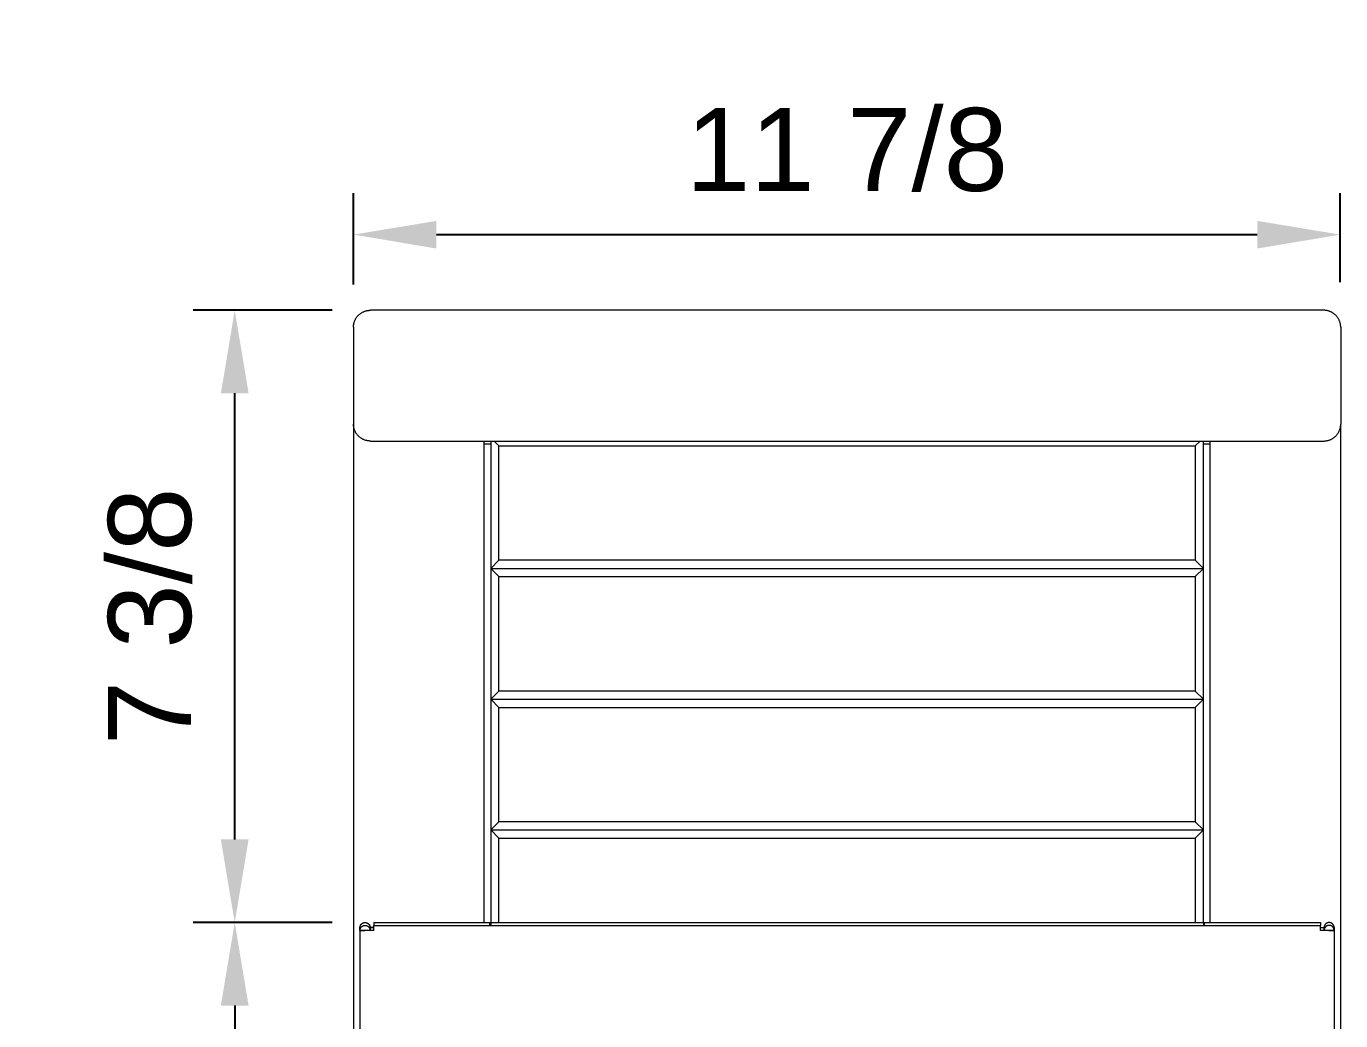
# Model space of a CAD drawing. Header units: inches. Extents: x -1 to 137, y -3 to 81.
# Drawn here: x -1.31 to 14.52, y 68.54 to 80.52 of the extents above; entities that cross this region are included whole.
import ezdxf

# ---------------------------------------------------------------- set-up
doc = ezdxf.new("R2010")
doc.units = ezdxf.units.IN
doc.header["$PDSIZE"] = -1
doc.layers.add('ZANO_R', color=7, linetype='Continuous', lineweight=0)
doc.layers.add('ZANO_W', color=1, linetype='Continuous', lineweight=0)
doc.styles.get("Standard").update_dxf_attribs({"font": 'ARIALUNI.TTF'})
doc.dimstyles.new('amerykanie', dxfattribs={"dimtxt": 50, "dimasz": 50, "dimexe": 0.5, "dimexo": 0.5, "dimgap": 1, "dimtad": 1, "dimdec": 0, "dimzin": 0, "dimlunit": 5, "dimtxsty": 'Standard', "dimcen": 0.09, "dimclrd": 1, "dimclre": 1, "dimclrt": 1, "dimazin": 0, "dimtfac": 1, "dimtdec": 0, "dimtmove": 0, "dimatfit": 3, "dimfxl": 1, "dimtzin": 0, "dimarcsym": 1})

# ---------------------------------------------------------------- blocks, each defined once
blk = doc.blocks.new('*D377')
at = {"layer": 'Defpoints', "color": 0}
for p in [(2.875, 69.725), (1.201, 38.515), (2.836, 38.515)]:
    blk.add_point(p, dxfattribs=at)
at = {"layer": 'ZANO_W', "color": 1, "lineweight": -2}
for p, q in [((2.375, 69.725), (0.701, 69.725)), ((1.201, 68.725), (1.201, 39.515)), ((2.336, 38.515), (0.701, 38.515))]:
    blk.add_line(p, q, dxfattribs=at)
at = {"layer": 'ZANO_W', "color": 1}
for points in [[(1.368, 68.725), (1.034, 68.725), (1.201, 69.725)], [(1.034, 39.515), (1.368, 39.515), (1.201, 38.515)]]:
    blk.add_solid(points, dxfattribs=at)
at = {"layer": 'ZANO_W', "color": 1, "insert": (0.182, 54.12), "char_height": 1, "attachment_point": 5, "rotation": 90}
blk.add_mtext('31 3/16', dxfattribs=at)
blk = doc.blocks.new('*D378')
at = {"layer": 'Defpoints', "color": 0}
for p in [(1.201, 77.1), (2.875, 77.1), (2.875, 69.725)]:
    blk.add_point(p, dxfattribs=at)
at = {"layer": 'ZANO_W', "color": 1, "lineweight": -2}
for p, q in [((2.375, 77.1), (0.701, 77.1)), ((1.201, 70.725), (1.201, 76.1)), ((2.375, 69.725), (0.701, 69.725))]:
    blk.add_line(p, q, dxfattribs=at)
at = {"layer": 'ZANO_W', "color": 1}
for points in [[(1.368, 76.1), (1.034, 76.1), (1.201, 77.1)], [(1.034, 70.725), (1.368, 70.725), (1.201, 69.725)]]:
    blk.add_solid(points, dxfattribs=at)
at = {"layer": 'ZANO_W', "color": 1, "insert": (0.182, 73.412), "char_height": 1, "attachment_point": 5, "rotation": 90}
blk.add_mtext('7 3/8', dxfattribs=at)
blk = doc.blocks.new('*D379')
at = {"layer": 'Defpoints', "color": 0}
for p in [(14.516, 78.011), (14.516, 76.94), (2.631, 76.909)]:
    blk.add_point(p, dxfattribs=at)
at = {"layer": 'ZANO_W', "color": 1, "lineweight": -2}
for p, q in [((2.631, 77.409), (2.631, 78.511)), ((14.516, 77.44), (14.516, 78.511)), ((3.631, 78.011), (13.516, 78.011))]:
    blk.add_line(p, q, dxfattribs=at)
at = {"layer": 'ZANO_W', "color": 1}
for points in [[(3.631, 78.177), (3.631, 77.844), (2.631, 78.011)], [(13.516, 77.844), (13.516, 78.177), (14.516, 78.011)]]:
    blk.add_solid(points, dxfattribs=at)
at = {"layer": 'ZANO_W', "color": 1, "insert": (8.574, 79.03), "char_height": 1, "attachment_point": 5}
blk.add_mtext('11 7/8', dxfattribs=at)

msp = doc.modelspace()

# ---------------------------------------------------------------- linework, layer by layer
at = {"layer": 'ZANO_R'}
for p, q in [((2.79391, 77.09575), (2.80078, 77.09706)), ((2.80078, 77.09706), (2.80769, 77.09813)), ((2.80769, 77.09813), (2.81463, 77.09896)), ((2.81463, 77.09896), (2.8216, 77.09956)), ((2.8216, 77.09956), (2.82858, 77.09992)), ((2.82858, 77.09992), (2.83557, 77.10004)), ((14.31669, 77.10004), (2.83557, 77.10004)), ((14.32368, 77.09992), (14.31669, 77.10004)), ((14.33066, 77.09956), (14.32368, 77.09992)), ((14.33763, 77.09896), (14.33066, 77.09956)), ((14.34457, 77.09813), (14.33763, 77.09896)), ((14.35148, 77.09706), (14.34457, 77.09813)), ((14.35834, 77.09575), (14.35148, 77.09706)), ((2.63511, 76.93695), (2.63665, 76.94377)), ((2.63665, 76.94377), (2.63842, 76.95054)), ((2.63842, 76.95054), (2.64042, 76.95723)), ((2.64042, 76.95723), (2.64265, 76.96386)), ((2.64265, 76.96386), (2.64511, 76.97041)), ((2.64511, 76.97041), (2.64778, 76.97687)), ((2.64778, 76.97687), (2.65068, 76.98323)), ((2.65068, 76.98323), (2.65379, 76.98949)), ((2.65379, 76.98949), (2.65711, 76.99564)), ((2.65711, 76.99564), (2.66064, 77.00168)), ((2.66064, 77.00168), (2.66437, 77.00759)), ((2.66437, 77.00759), (2.6683, 77.01337)), ((2.6683, 77.01337), (2.67243, 77.01901)), ((2.67243, 77.01901), (2.67675, 77.02451)), ((2.67675, 77.02451), (2.68126, 77.02985)), ((2.68126, 77.02985), (2.68594, 77.03504)), ((2.68594, 77.03504), (2.6908, 77.04007)), ((2.6908, 77.04007), (2.69583, 77.04493)), ((2.69583, 77.04493), (2.70102, 77.04961)), ((2.70102, 77.04961), (2.70636, 77.05412)), ((2.70636, 77.05412), (2.71186, 77.05844)), ((2.71186, 77.05844), (2.7175, 77.06256)), ((2.7175, 77.06256), (2.72328, 77.0665)), ((2.72328, 77.0665), (2.72919, 77.07023)), ((2.72919, 77.07023), (2.73523, 77.07376)), ((2.73523, 77.07376), (2.74138, 77.07708)), ((2.74138, 77.07708), (2.74764, 77.08019)), ((2.74764, 77.08019), (2.754, 77.08309)), ((2.754, 77.08309), (2.76046, 77.08576)), ((2.76046, 77.08576), (2.76701, 77.08822)), ((2.76701, 77.08822), (2.77363, 77.09044)), ((2.77363, 77.09044), (2.78033, 77.09244)), ((2.78033, 77.09244), (2.7871, 77.09422)), ((2.7871, 77.09422), (2.79391, 77.09575)), ((14.36516, 77.09422), (14.35834, 77.09575)), ((14.37193, 77.09244), (14.36516, 77.09422)), ((14.37863, 77.09044), (14.37193, 77.09244)), ((14.38525, 77.08822), (14.37863, 77.09044)), ((14.3918, 77.08576), (14.38525, 77.08822)), ((14.39826, 77.08309), (14.3918, 77.08576)), ((14.40462, 77.08019), (14.39826, 77.08309)), ((14.41088, 77.07708), (14.40462, 77.08019)), ((14.41703, 77.07376), (14.41088, 77.07708)), ((14.42307, 77.07023), (14.41703, 77.07376)), ((14.42898, 77.0665), (14.42307, 77.07023)), ((14.43476, 77.06256), (14.42898, 77.0665)), ((14.4404, 77.05844), (14.43476, 77.06256)), ((14.4459, 77.05412), (14.4404, 77.05844)), ((14.45124, 77.04961), (14.4459, 77.05412)), ((14.45643, 77.04493), (14.45124, 77.04961)), ((14.46146, 77.04007), (14.45643, 77.04493)), ((14.46632, 77.03504), (14.46146, 77.04007)), ((14.471, 77.02985), (14.46632, 77.03504)), ((14.47551, 77.02451), (14.471, 77.02985)), ((14.47983, 77.01901), (14.47551, 77.02451)), ((14.48395, 77.01337), (14.47983, 77.01901)), ((14.48789, 77.00759), (14.48395, 77.01337)), ((14.49162, 77.00168), (14.48789, 77.00759)), ((14.49515, 76.99564), (14.49162, 77.00168)), ((14.49847, 76.98949), (14.49515, 76.99564)), ((14.50158, 76.98323), (14.49847, 76.98949)), ((14.50448, 76.97687), (14.50158, 76.98323)), ((14.50715, 76.97041), (14.50448, 76.97687)), ((14.50961, 76.96386), (14.50715, 76.97041)), ((14.51183, 76.95723), (14.50961, 76.96386)), ((14.51384, 76.95054), (14.51183, 76.95723)), ((14.51561, 76.94377), (14.51384, 76.95054)), ((14.51715, 76.93695), (14.51561, 76.94377)), ((2.63083, 76.8953), (2.63095, 76.90229)), ((2.63083, 76.8953), (2.63083, 75.72986)), ((2.63095, 76.90229), (2.63131, 76.90927)), ((2.63131, 76.90927), (2.6319, 76.91624)), ((2.6319, 76.91624), (2.63274, 76.92318)), ((2.63274, 76.92318), (2.63381, 76.93009)), ((2.63381, 76.93009), (2.63511, 76.93695)), ((14.51845, 76.93009), (14.51715, 76.93695)), ((14.51952, 76.92318), (14.51845, 76.93009)), ((14.52035, 76.91624), (14.51952, 76.92318)), ((14.52095, 76.90927), (14.52035, 76.91624)), ((14.52131, 76.90229), (14.52095, 76.90927)), ((14.52143, 76.8953), (14.52131, 76.90229)), ((14.52143, 76.8953), (14.52143, 75.72986)), ((2.63083, 75.72986), (2.63083, 39.88483)), ((2.63095, 75.72287), (2.63083, 75.72986)), ((2.63131, 75.71589), (2.63095, 75.72287)), ((2.6319, 75.70892), (2.63131, 75.71589)), ((2.63274, 75.70198), (2.6319, 75.70892)), ((2.63381, 75.69508), (2.63274, 75.70198)), ((2.63511, 75.68821), (2.63381, 75.69508)), ((2.63665, 75.68139), (2.63511, 75.68821)), ((2.63842, 75.67462), (2.63665, 75.68139)), ((2.64042, 75.66793), (2.63842, 75.67462)), ((14.51183, 75.66793), (14.51384, 75.67462)), ((14.51384, 75.67462), (14.51561, 75.68139)), ((14.51561, 75.68139), (14.51715, 75.68821)), ((14.51715, 75.68821), (14.51845, 75.69508)), ((14.51845, 75.69508), (14.51952, 75.70198)), ((14.51952, 75.70198), (14.52035, 75.70892)), ((14.52035, 75.70892), (14.52095, 75.71589)), ((14.52095, 75.71589), (14.52131, 75.72287)), ((14.52131, 75.72287), (14.52143, 75.72986)), ((14.52143, 39.88483), (14.52143, 75.72986)), ((2.64265, 75.6613), (2.64042, 75.66793)), ((2.64511, 75.65475), (2.64265, 75.6613)), ((2.64778, 75.64829), (2.64511, 75.65475)), ((2.65068, 75.64193), (2.64778, 75.64829)), ((2.65379, 75.63567), (2.65068, 75.64193)), ((2.65711, 75.62952), (2.65379, 75.63567)), ((2.66064, 75.62348), (2.65711, 75.62952)), ((2.66437, 75.61757), (2.66064, 75.62348)), ((2.6683, 75.61179), (2.66437, 75.61757)), ((2.67243, 75.60615), (2.6683, 75.61179)), ((2.67675, 75.60065), (2.67243, 75.60615)), ((2.68126, 75.59531), (2.67675, 75.60065)), ((2.68594, 75.59012), (2.68126, 75.59531)), ((2.6908, 75.58509), (2.68594, 75.59012)), ((2.69583, 75.58023), (2.6908, 75.58509)), ((2.70102, 75.57555), (2.69583, 75.58023)), ((2.70636, 75.57104), (2.70102, 75.57555)), ((2.71186, 75.56673), (2.70636, 75.57104)), ((2.7175, 75.5626), (2.71186, 75.56673)), ((2.72328, 75.55866), (2.7175, 75.5626)), ((2.72919, 75.55493), (2.72328, 75.55866)), ((2.73523, 75.5514), (2.72919, 75.55493)), ((2.74138, 75.54808), (2.73523, 75.5514)), ((2.74764, 75.54497), (2.74138, 75.54808)), ((2.754, 75.54207), (2.74764, 75.54497)), ((2.76046, 75.5394), (2.754, 75.54207)), ((2.76701, 75.53695), (2.76046, 75.5394)), ((2.77363, 75.53472), (2.76701, 75.53695)), ((2.78033, 75.53272), (2.77363, 75.53472)), ((2.7871, 75.53094), (2.78033, 75.53272)), ((2.79391, 75.52941), (2.7871, 75.53094)), ((2.80078, 75.5281), (2.79391, 75.52941)), ((2.80769, 75.52703), (2.80078, 75.5281)), ((2.81463, 75.5262), (2.80769, 75.52703)), ((2.8216, 75.5256), (2.81463, 75.5262)), ((2.82858, 75.52524), (2.8216, 75.5256)), ((2.83557, 75.52512), (2.82858, 75.52524)), ((2.83557, 75.52512), (14.31669, 75.52512)), ((4.20574, 69.72464), (4.20574, 75.52512)), ((4.28449, 75.52512), (4.28449, 73.98958)), ((4.32386, 75.52512), (4.38292, 75.46606)), ((12.8284, 75.52512), (12.76934, 75.46606)), ((12.86777, 73.98958), (12.86777, 75.52512)), ((12.94651, 75.52512), (12.94651, 69.72464)), ((14.31669, 75.52512), (14.32368, 75.52524)), ((14.32368, 75.52524), (14.33066, 75.5256)), ((14.33066, 75.5256), (14.33763, 75.5262)), ((14.33763, 75.5262), (14.34457, 75.52703)), ((14.34457, 75.52703), (14.35148, 75.5281)), ((14.35148, 75.5281), (14.35834, 75.52941)), ((14.35834, 75.52941), (14.36516, 75.53094)), ((14.36516, 75.53094), (14.37193, 75.53272)), ((14.37193, 75.53272), (14.37863, 75.53472)), ((14.37863, 75.53472), (14.38525, 75.53695)), ((14.38525, 75.53695), (14.3918, 75.5394)), ((14.3918, 75.5394), (14.39826, 75.54207)), ((14.39826, 75.54207), (14.40462, 75.54497)), ((14.40462, 75.54497), (14.41088, 75.54808)), ((14.41088, 75.54808), (14.41703, 75.5514)), ((14.41703, 75.5514), (14.42307, 75.55493)), ((14.42307, 75.55493), (14.42898, 75.55866)), ((14.42898, 75.55866), (14.43476, 75.5626)), ((14.43476, 75.5626), (14.4404, 75.56673)), ((14.4404, 75.56673), (14.4459, 75.57104)), ((14.4459, 75.57104), (14.45124, 75.57555)), ((14.45124, 75.57555), (14.45643, 75.58023)), ((14.45643, 75.58023), (14.46146, 75.58509)), ((14.46146, 75.58509), (14.46632, 75.59012)), ((14.46632, 75.59012), (14.471, 75.59531)), ((14.471, 75.59531), (14.47551, 75.60065)), ((14.47551, 75.60065), (14.47983, 75.60615)), ((14.47983, 75.60615), (14.48395, 75.61179)), ((14.48395, 75.61179), (14.48789, 75.61757)), ((14.48789, 75.61757), (14.49162, 75.62348)), ((14.49162, 75.62348), (14.49515, 75.62952)), ((14.49515, 75.62952), (14.49847, 75.63567)), ((14.49847, 75.63567), (14.50158, 75.64193)), ((14.50158, 75.64193), (14.50448, 75.64829)), ((14.50448, 75.64829), (14.50715, 75.65475)), ((14.50715, 75.65475), (14.50961, 75.6613)), ((14.50961, 75.6613), (14.51183, 75.66793)), ((4.28449, 75.48575), (4.20574, 75.48575)), ((4.38292, 75.46606), (12.76934, 75.46606)), ((4.38292, 74.08802), (4.38292, 75.46606)), ((12.76934, 75.46606), (12.76934, 74.08802)), ((12.94651, 75.48575), (12.86777, 75.48575)), ((4.38292, 74.08802), (4.28449, 73.98958)), ((4.28449, 73.98958), (12.86777, 73.98958)), ((4.28449, 73.98958), (4.38292, 73.89115)), ((4.28449, 73.98958), (4.28449, 72.41467)), ((12.76934, 74.08802), (4.38292, 74.08802)), ((12.86777, 73.98958), (12.76934, 74.08802)), ((12.76934, 73.89115), (12.86777, 73.98958)), ((12.86777, 72.41467), (12.86777, 73.98958)), ((4.38292, 73.89115), (12.76934, 73.89115)), ((4.38292, 72.5131), (4.38292, 73.89115)), ((12.76934, 73.89115), (12.76934, 72.5131)), ((4.38292, 72.5131), (4.28449, 72.41467)), ((12.76934, 72.5131), (4.38292, 72.5131)), ((12.86777, 72.41467), (12.76934, 72.5131)), ((4.28449, 72.41467), (12.86777, 72.41467)), ((4.28449, 72.41467), (4.38292, 72.31624)), ((4.28449, 72.41467), (4.28449, 70.83976)), ((12.86777, 72.41467), (12.76934, 72.31624)), ((12.86777, 70.83976), (12.86777, 72.41467)), ((4.38292, 72.31624), (12.76934, 72.31624)), ((4.38292, 70.93819), (4.38292, 72.31624)), ((12.76934, 72.31624), (12.76934, 70.93819)), ((4.38292, 70.93819), (4.28449, 70.83976)), ((12.76934, 70.93819), (4.38292, 70.93819)), ((12.86777, 70.83976), (12.76934, 70.93819)), ((4.28449, 70.83976), (12.86777, 70.83976)), ((4.28449, 70.83976), (4.38292, 70.74132)), ((4.28449, 70.83976), (4.28449, 69.72464)), ((12.86777, 70.83976), (12.76934, 70.74132)), ((12.86777, 69.72464), (12.86777, 70.83976)), ((4.38292, 70.74132), (12.76934, 70.74132)), ((4.38292, 69.72464), (4.38292, 70.74132)), ((12.76934, 70.74132), (12.76934, 69.72464)), ((2.70958, 69.66332), (2.70961, 69.66545)), ((2.70958, 69.62907), (2.70958, 69.66332)), ((2.70961, 69.66545), (2.70973, 69.66758)), ((2.70973, 69.66758), (2.70991, 69.6697)), ((2.70991, 69.6697), (2.71017, 69.67182)), ((2.71017, 69.67182), (2.7105, 69.67392)), ((2.7105, 69.67392), (2.71091, 69.67601)), ((2.71091, 69.67601), (2.71139, 69.67809)), ((2.71139, 69.67809), (2.71194, 69.68014)), ((2.71194, 69.68014), (2.71256, 69.68218)), ((2.71256, 69.68218), (2.71326, 69.68419)), ((2.71326, 69.68419), (2.71402, 69.68618)), ((2.71402, 69.68618), (2.71485, 69.68814)), ((2.71485, 69.68814), (2.71575, 69.69007)), ((2.71575, 69.69007), (2.71672, 69.69197)), ((2.71575, 69.65582), (2.71672, 69.65772)), ((2.71672, 69.69197), (2.71775, 69.69384)), ((2.71672, 69.65772), (2.71775, 69.65958)), ((2.71775, 69.69384), (2.71885, 69.69566)), ((2.71775, 69.65958), (2.71885, 69.66141)), ((2.71885, 69.69566), (2.72001, 69.69745)), ((2.71885, 69.66141), (2.72001, 69.66319)), ((2.72001, 69.69745), (2.72123, 69.69919)), ((2.72001, 69.66319), (2.72123, 69.66494)), ((2.72123, 69.69919), (2.72251, 69.70089)), ((2.72123, 69.66494), (2.72251, 69.66664)), ((2.72251, 69.70089), (2.72385, 69.70255)), ((2.72251, 69.66664), (2.72385, 69.6683)), ((2.72385, 69.70255), (2.72525, 69.70416)), ((2.72385, 69.6683), (2.72525, 69.6699)), ((2.72525, 69.70416), (2.72671, 69.70572)), ((2.72525, 69.6699), (2.72671, 69.67146)), ((2.72671, 69.70572), (2.72821, 69.70722)), ((2.72671, 69.67146), (2.72821, 69.67297)), ((2.72821, 69.70722), (2.72977, 69.70867)), ((2.72821, 69.67297), (2.72977, 69.67442)), ((2.72977, 69.70867), (2.73138, 69.71007)), ((2.72977, 69.67442), (2.73138, 69.67582)), ((2.73138, 69.71007), (2.73303, 69.71141)), ((2.73138, 69.67582), (2.73303, 69.67716)), ((2.73303, 69.71141), (2.73473, 69.71269)), ((2.73303, 69.67716), (2.73473, 69.67844)), ((2.73473, 69.71269), (2.73648, 69.71392)), ((2.73473, 69.67844), (2.73648, 69.67966)), ((2.73648, 69.71392), (2.73827, 69.71508)), ((2.73648, 69.67966), (2.73827, 69.68082)), ((2.73827, 69.71508), (2.74009, 69.71617)), ((2.73827, 69.68082), (2.74009, 69.68192)), ((2.74009, 69.71617), (2.74195, 69.71721)), ((2.74009, 69.68192), (2.74195, 69.68295)), ((2.74195, 69.71721), (2.74385, 69.71817)), ((2.74195, 69.68295), (2.74385, 69.68392)), ((2.74385, 69.71817), (2.74578, 69.71907)), ((2.74385, 69.68392), (2.74578, 69.68482)), ((2.74578, 69.71907), (2.74774, 69.71991)), ((2.74578, 69.68482), (2.74774, 69.68565)), ((2.74774, 69.71991), (2.74973, 69.72067)), ((2.74774, 69.68565), (2.74973, 69.68642)), ((2.74973, 69.72067), (2.75175, 69.72136)), ((2.74973, 69.68642), (2.75175, 69.68711)), ((2.75175, 69.72136), (2.75378, 69.72199)), ((2.75175, 69.68711), (2.75378, 69.68773)), ((2.75378, 69.72199), (2.75584, 69.72254)), ((2.75378, 69.68773), (2.75584, 69.68828)), ((2.75584, 69.72254), (2.75792, 69.72302)), ((2.75584, 69.68828), (2.75792, 69.68876)), ((2.75792, 69.72302), (2.76001, 69.72342)), ((2.75792, 69.68876), (2.76001, 69.68917)), ((2.76001, 69.72342), (2.76211, 69.72376)), ((2.76001, 69.68917), (2.76211, 69.6895)), ((2.76211, 69.72376), (2.76423, 69.72402)), ((2.76211, 69.6895), (2.76423, 69.68976)), ((2.76423, 69.72402), (2.76635, 69.7242)), ((2.76423, 69.68976), (2.76635, 69.68995)), ((2.76635, 69.7242), (2.76848, 69.72431)), ((2.76635, 69.68995), (2.76848, 69.69006)), ((2.76848, 69.72431), (2.7706, 69.72435)), ((2.76848, 69.69006), (2.7706, 69.6901)), ((2.7706, 69.72435), (2.77273, 69.72431)), ((2.7706, 69.6901), (2.77273, 69.69006)), ((2.77273, 69.72431), (2.77486, 69.7242)), ((2.77273, 69.69006), (2.77486, 69.68995)), ((2.77486, 69.7242), (2.77698, 69.72402)), ((2.77486, 69.68995), (2.77698, 69.68976)), ((2.77698, 69.72402), (2.7791, 69.72376)), ((2.77698, 69.68976), (2.7791, 69.6895)), ((2.7791, 69.72376), (2.7812, 69.72342)), ((2.7791, 69.6895), (2.7812, 69.68917)), ((2.7812, 69.72342), (2.78329, 69.72302)), ((2.7812, 69.68917), (2.78329, 69.68876)), ((2.78329, 69.72302), (2.78537, 69.72254)), ((2.78329, 69.68876), (2.78537, 69.68828)), ((2.78537, 69.72254), (2.78743, 69.72199)), ((2.78537, 69.68828), (2.78743, 69.68773)), ((2.78743, 69.72199), (2.78946, 69.72136)), ((2.78743, 69.68773), (2.78946, 69.68711)), ((2.78946, 69.72136), (2.79148, 69.72067)), ((2.78946, 69.68711), (2.79148, 69.68642)), ((2.79148, 69.72067), (2.79347, 69.71991)), ((2.79148, 69.68642), (2.79347, 69.68565)), ((2.79347, 69.71991), (2.79543, 69.71907)), ((2.79347, 69.68565), (2.79543, 69.68482)), ((2.79543, 69.71907), (2.79736, 69.71817)), ((2.79543, 69.68482), (2.79736, 69.68392)), ((2.79736, 69.71817), (2.79926, 69.71721)), ((2.79736, 69.68392), (2.79926, 69.68295)), ((2.79926, 69.71721), (2.80112, 69.71617)), ((2.79926, 69.68295), (2.80112, 69.68192)), ((2.80112, 69.71617), (2.80294, 69.71508)), ((2.80112, 69.68192), (2.80294, 69.68082)), ((2.80294, 69.71508), (2.80473, 69.71392)), ((2.80294, 69.68082), (2.80473, 69.67966)), ((2.80473, 69.71392), (2.80648, 69.71269)), ((2.80473, 69.67966), (2.80648, 69.67844)), ((2.80648, 69.71269), (2.80818, 69.71141)), ((2.80648, 69.67844), (2.80818, 69.67716)), ((2.80818, 69.71141), (2.80983, 69.71007)), ((2.80818, 69.67716), (2.80983, 69.67582)), ((2.80983, 69.71007), (2.81144, 69.70867)), ((2.80983, 69.67582), (2.81144, 69.67442)), ((2.81144, 69.70867), (2.813, 69.70722)), ((2.81144, 69.67442), (2.813, 69.67297)), ((2.813, 69.70722), (2.8145, 69.70572)), ((2.813, 69.67297), (2.8145, 69.67146)), ((2.8145, 69.70572), (2.81596, 69.70416)), ((2.8145, 69.67146), (2.81596, 69.6699)), ((2.81596, 69.70416), (2.81735, 69.70255)), ((2.81596, 69.6699), (2.81735, 69.6683)), ((2.81735, 69.70255), (2.8187, 69.70089)), ((2.81735, 69.6683), (2.8187, 69.66664)), ((2.8187, 69.70089), (2.81998, 69.69919)), ((2.8187, 69.66664), (2.81998, 69.66494)), ((2.81998, 69.69919), (2.8212, 69.69745)), ((2.81998, 69.66494), (2.8212, 69.66319)), ((2.8212, 69.69745), (2.82236, 69.69566)), ((2.8212, 69.66319), (2.82236, 69.66141)), ((2.82236, 69.69566), (2.82346, 69.69384)), ((2.82236, 69.66141), (2.82346, 69.65958)), ((2.82346, 69.69384), (2.82449, 69.69197)), ((2.82346, 69.65958), (2.82449, 69.65772)), ((2.82449, 69.69197), (2.82546, 69.69007)), ((2.82449, 69.65772), (2.82546, 69.65582)), ((2.82546, 69.69007), (2.82636, 69.68814)), ((2.82636, 69.68814), (2.82719, 69.68618)), ((2.82719, 69.68618), (2.82795, 69.68419)), ((2.82795, 69.68419), (2.82865, 69.68218)), ((2.82865, 69.68218), (2.82927, 69.68014)), ((2.82927, 69.68014), (2.82982, 69.67809)), ((2.82982, 69.67809), (2.8303, 69.67601)), ((2.8303, 69.67601), (2.83071, 69.67392)), ((2.83071, 69.67392), (2.83104, 69.67182)), ((2.83104, 69.67182), (2.8313, 69.6697)), ((2.8313, 69.6697), (2.83148, 69.66758)), ((2.83148, 69.66758), (2.8316, 69.66545)), ((2.8316, 69.66545), (2.83163, 69.66332)), ((2.83163, 69.66379), (2.87494, 69.66379)), ((2.87494, 69.66362), (2.83163, 69.66362)), ((2.83163, 69.66332), (2.83163, 69.62907)), ((2.87494, 69.72464), (4.28449, 69.72464)), ((2.87494, 69.72464), (2.87494, 69.6898)), ((2.87494, 69.6898), (14.27732, 69.6898)), ((2.87494, 69.6286), (2.87494, 69.6898)), ((4.27465, 69.6898), (4.27465, 69.72464)), ((4.28449, 69.72464), (12.86777, 69.72464)), ((4.28449, 69.72464), (4.28449, 69.6898)), ((12.86777, 69.72464), (14.27732, 69.72464)), ((12.86777, 69.72464), (12.86777, 69.6898)), ((12.87761, 69.72464), (12.87761, 69.6898)), ((14.27732, 69.72464), (14.27732, 69.6898)), ((14.27732, 69.6286), (14.27732, 69.6898)), ((14.27732, 69.66379), (14.32063, 69.66379)), ((14.27732, 69.66362), (14.32063, 69.66362)), ((14.32066, 69.66545), (14.32063, 69.66332)), ((14.32063, 69.62907), (14.32063, 69.66332)), ((14.32078, 69.66758), (14.32066, 69.66545)), ((14.32096, 69.6697), (14.32078, 69.66758)), ((14.32122, 69.67182), (14.32096, 69.6697)), ((14.32155, 69.67392), (14.32122, 69.67182)), ((14.32196, 69.67601), (14.32155, 69.67392)), ((14.32244, 69.67809), (14.32196, 69.67601)), ((14.32299, 69.68014), (14.32244, 69.67809)), ((14.32361, 69.68218), (14.32299, 69.68014)), ((14.32431, 69.68419), (14.32361, 69.68218)), ((14.32507, 69.68618), (14.32431, 69.68419)), ((14.3259, 69.68814), (14.32507, 69.68618)), ((14.3268, 69.69007), (14.3259, 69.68814)), ((14.32777, 69.69197), (14.3268, 69.69007)), ((14.32777, 69.65772), (14.3268, 69.65582)), ((14.3288, 69.69384), (14.32777, 69.69197)), ((14.3288, 69.65958), (14.32777, 69.65772)), ((14.3299, 69.69566), (14.3288, 69.69384)), ((14.3299, 69.66141), (14.3288, 69.65958)), ((14.33106, 69.69745), (14.3299, 69.69566)), ((14.33106, 69.66319), (14.3299, 69.66141)), ((14.33228, 69.69919), (14.33106, 69.69745)), ((14.33228, 69.66494), (14.33106, 69.66319)), ((14.33356, 69.70089), (14.33228, 69.69919)), ((14.33356, 69.66664), (14.33228, 69.66494)), ((14.3349, 69.70255), (14.33356, 69.70089)), ((14.3349, 69.6683), (14.33356, 69.66664)), ((14.3363, 69.70416), (14.3349, 69.70255)), ((14.3363, 69.6699), (14.3349, 69.6683)), ((14.33775, 69.70572), (14.3363, 69.70416)), ((14.33775, 69.67146), (14.3363, 69.6699)), ((14.33926, 69.70722), (14.33775, 69.70572)), ((14.33926, 69.67297), (14.33775, 69.67146)), ((14.34082, 69.70867), (14.33926, 69.70722)), ((14.34082, 69.67442), (14.33926, 69.67297)), ((14.34243, 69.71007), (14.34082, 69.70867)), ((14.34243, 69.67582), (14.34082, 69.67442)), ((14.34408, 69.71141), (14.34243, 69.71007)), ((14.34408, 69.67716), (14.34243, 69.67582)), ((14.34578, 69.71269), (14.34408, 69.71141)), ((14.34578, 69.67844), (14.34408, 69.67716)), ((14.34753, 69.71392), (14.34578, 69.71269)), ((14.34753, 69.67966), (14.34578, 69.67844)), ((14.34931, 69.71508), (14.34753, 69.71392)), ((14.34931, 69.68082), (14.34753, 69.67966)), ((14.35114, 69.71617), (14.34931, 69.71508)), ((14.35114, 69.68192), (14.34931, 69.68082)), ((14.353, 69.71721), (14.35114, 69.71617)), ((14.353, 69.68295), (14.35114, 69.68192)), ((14.3549, 69.71817), (14.353, 69.71721)), ((14.3549, 69.68392), (14.353, 69.68295)), ((14.35683, 69.71907), (14.3549, 69.71817)), ((14.35683, 69.68482), (14.3549, 69.68392)), ((14.35879, 69.71991), (14.35683, 69.71907)), ((14.35879, 69.68565), (14.35683, 69.68482)), ((14.36078, 69.72067), (14.35879, 69.71991)), ((14.36078, 69.68642), (14.35879, 69.68565)), ((14.3628, 69.72136), (14.36078, 69.72067)), ((14.3628, 69.68711), (14.36078, 69.68642)), ((14.36483, 69.72199), (14.3628, 69.72136)), ((14.36483, 69.68773), (14.3628, 69.68711)), ((14.36689, 69.72254), (14.36483, 69.72199)), ((14.36689, 69.68828), (14.36483, 69.68773)), ((14.36897, 69.72302), (14.36689, 69.72254)), ((14.36897, 69.68876), (14.36689, 69.68828)), ((14.37106, 69.72342), (14.36897, 69.72302)), ((14.37106, 69.68917), (14.36897, 69.68876)), ((14.37316, 69.72376), (14.37106, 69.72342)), ((14.37316, 69.6895), (14.37106, 69.68917)), ((14.37528, 69.72402), (14.37316, 69.72376)), ((14.37528, 69.68976), (14.37316, 69.6895)), ((14.3774, 69.7242), (14.37528, 69.72402)), ((14.3774, 69.68995), (14.37528, 69.68976)), ((14.37952, 69.72431), (14.3774, 69.7242)), ((14.37952, 69.69006), (14.3774, 69.68995)), ((14.38165, 69.72435), (14.37952, 69.72431)), ((14.38165, 69.6901), (14.37952, 69.69006)), ((14.38378, 69.72431), (14.38165, 69.72435)), ((14.38378, 69.69006), (14.38165, 69.6901)), ((14.38591, 69.7242), (14.38378, 69.72431)), ((14.38591, 69.68995), (14.38378, 69.69006)), ((14.38803, 69.72402), (14.38591, 69.7242)), ((14.38803, 69.68976), (14.38591, 69.68995)), ((14.39015, 69.72376), (14.38803, 69.72402)), ((14.39015, 69.6895), (14.38803, 69.68976)), ((14.39225, 69.72342), (14.39015, 69.72376)), ((14.39225, 69.68917), (14.39015, 69.6895)), ((14.39434, 69.72302), (14.39225, 69.72342)), ((14.39434, 69.68876), (14.39225, 69.68917)), ((14.39642, 69.72254), (14.39434, 69.72302)), ((14.39642, 69.68828), (14.39434, 69.68876)), ((14.39848, 69.72199), (14.39642, 69.72254)), ((14.39848, 69.68773), (14.39642, 69.68828)), ((14.40051, 69.72136), (14.39848, 69.72199)), ((14.40051, 69.68711), (14.39848, 69.68773)), ((14.40253, 69.72067), (14.40051, 69.72136)), ((14.40253, 69.68642), (14.40051, 69.68711)), ((14.40452, 69.71991), (14.40253, 69.72067)), ((14.40452, 69.68565), (14.40253, 69.68642)), ((14.40648, 69.71907), (14.40452, 69.71991)), ((14.40648, 69.68482), (14.40452, 69.68565)), ((14.40841, 69.71817), (14.40648, 69.71907)), ((14.40841, 69.68392), (14.40648, 69.68482)), ((14.41031, 69.71721), (14.40841, 69.71817)), ((14.41031, 69.68295), (14.40841, 69.68392)), ((14.41217, 69.71617), (14.41031, 69.71721)), ((14.41217, 69.68192), (14.41031, 69.68295)), ((14.41399, 69.71508), (14.41217, 69.71617)), ((14.41399, 69.68082), (14.41217, 69.68192)), ((14.41578, 69.71392), (14.41399, 69.71508)), ((14.41578, 69.67966), (14.41399, 69.68082)), ((14.41753, 69.71269), (14.41578, 69.71392)), ((14.41753, 69.67844), (14.41578, 69.67966)), ((14.41923, 69.71141), (14.41753, 69.71269)), ((14.41923, 69.67716), (14.41753, 69.67844)), ((14.42088, 69.71007), (14.41923, 69.71141)), ((14.42088, 69.67582), (14.41923, 69.67716)), ((14.42249, 69.70867), (14.42088, 69.71007)), ((14.42249, 69.67442), (14.42088, 69.67582)), ((14.42405, 69.70722), (14.42249, 69.70867)), ((14.42405, 69.67297), (14.42249, 69.67442)), ((14.42555, 69.70572), (14.42405, 69.70722)), ((14.42555, 69.67146), (14.42405, 69.67297)), ((14.42701, 69.70416), (14.42555, 69.70572)), ((14.42701, 69.6699), (14.42555, 69.67146)), ((14.4284, 69.70255), (14.42701, 69.70416)), ((14.4284, 69.6683), (14.42701, 69.6699)), ((14.42975, 69.70089), (14.4284, 69.70255)), ((14.42975, 69.66664), (14.4284, 69.6683)), ((14.43103, 69.69919), (14.42975, 69.70089)), ((14.43103, 69.66494), (14.42975, 69.66664)), ((14.43225, 69.69745), (14.43103, 69.69919)), ((14.43225, 69.66319), (14.43103, 69.66494)), ((14.43341, 69.69566), (14.43225, 69.69745)), ((14.43341, 69.66141), (14.43225, 69.66319)), ((14.43451, 69.69384), (14.43341, 69.69566)), ((14.43451, 69.65958), (14.43341, 69.66141)), ((14.43554, 69.69197), (14.43451, 69.69384)), ((14.43554, 69.65772), (14.43451, 69.65958)), ((14.43651, 69.69007), (14.43554, 69.69197)), ((14.43651, 69.65582), (14.43554, 69.65772)), ((14.43741, 69.68814), (14.43651, 69.69007)), ((14.43824, 69.68618), (14.43741, 69.68814)), ((14.439, 69.68419), (14.43824, 69.68618)), ((14.4397, 69.68218), (14.439, 69.68419)), ((14.44032, 69.68014), (14.4397, 69.68218)), ((14.44087, 69.67809), (14.44032, 69.68014)), ((14.44135, 69.67601), (14.44087, 69.67809)), ((14.44176, 69.67392), (14.44135, 69.67601)), ((14.44209, 69.67182), (14.44176, 69.67392)), ((14.44235, 69.6697), (14.44209, 69.67182)), ((14.44253, 69.66758), (14.44235, 69.6697)), ((14.44265, 69.66545), (14.44253, 69.66758)), ((14.44268, 69.66332), (14.44265, 69.66545)), ((14.44268, 69.66332), (14.44268, 69.62907)), ((2.70958, 69.62907), (2.70961, 69.6312)), ((2.70958, 69.62907), (2.76864, 69.62907)), ((2.70958, 69.6289), (2.70958, 69.62907)), ((2.81588, 69.6286), (2.70958, 69.6289)), ((2.70958, 69.6289), (2.70958, 40.30131)), ((2.70961, 69.6312), (2.70973, 69.63333)), ((2.70973, 69.63333), (2.70991, 69.63545)), ((2.70991, 69.63545), (2.71017, 69.63756)), ((2.71017, 69.63756), (2.7105, 69.63967)), ((2.7105, 69.63967), (2.71091, 69.64176)), ((2.71091, 69.64176), (2.71139, 69.64383)), ((2.71139, 69.64383), (2.71194, 69.64589)), ((2.71194, 69.64589), (2.71256, 69.64793)), ((2.71256, 69.64793), (2.71326, 69.64994)), ((2.71326, 69.64994), (2.71402, 69.65193)), ((2.71402, 69.65193), (2.71485, 69.65389)), ((2.71485, 69.65389), (2.71575, 69.65582)), ((2.77257, 69.62907), (2.76864, 69.62907)), ((2.76864, 69.6289), (2.76864, 69.62907)), ((2.81588, 69.62877), (2.76864, 69.6289)), ((2.77257, 69.62885), (2.77257, 69.62907)), ((2.87494, 69.62877), (2.81588, 69.62877)), ((2.87494, 69.6286), (2.81588, 69.6286)), ((2.82546, 69.65582), (2.82636, 69.65389)), ((2.82636, 69.65389), (2.82719, 69.65193)), ((2.82719, 69.65193), (2.82795, 69.64994)), ((2.82795, 69.64994), (2.82865, 69.64793)), ((2.82865, 69.64793), (2.82927, 69.64589)), ((2.82927, 69.64589), (2.82982, 69.64383)), ((2.82982, 69.64383), (2.8303, 69.64176)), ((2.8303, 69.64176), (2.83071, 69.63967)), ((2.83071, 69.63967), (2.83104, 69.63756)), ((2.83104, 69.63756), (2.8313, 69.63545)), ((2.8313, 69.63545), (2.83148, 69.63333)), ((2.83148, 69.63333), (2.8316, 69.6312)), ((2.8316, 69.6312), (2.83163, 69.62907)), ((2.83163, 69.62907), (2.83163, 69.62877)), ((14.33638, 69.62877), (14.27732, 69.62877)), ((14.33638, 69.6286), (14.27732, 69.6286)), ((14.32066, 69.6312), (14.32063, 69.62907)), ((14.32063, 69.62877), (14.32063, 69.62907)), ((14.32078, 69.63333), (14.32066, 69.6312)), ((14.32096, 69.63545), (14.32078, 69.63333)), ((14.32122, 69.63756), (14.32096, 69.63545)), ((14.32155, 69.63967), (14.32122, 69.63756)), ((14.32196, 69.64176), (14.32155, 69.63967)), ((14.32244, 69.64383), (14.32196, 69.64176)), ((14.32299, 69.64589), (14.32244, 69.64383)), ((14.32361, 69.64793), (14.32299, 69.64589)), ((14.32431, 69.64994), (14.32361, 69.64793)), ((14.32507, 69.65193), (14.32431, 69.64994)), ((14.3259, 69.65389), (14.32507, 69.65193)), ((14.3268, 69.65582), (14.3259, 69.65389)), ((14.38362, 69.6289), (14.33638, 69.62877)), ((14.44268, 69.6289), (14.33638, 69.6286)), ((14.37969, 69.62907), (14.38362, 69.62907)), ((14.37969, 69.62907), (14.37969, 69.62885)), ((14.38362, 69.62907), (14.44268, 69.62907)), ((14.38362, 69.62907), (14.38362, 69.6289)), ((14.43741, 69.65389), (14.43651, 69.65582)), ((14.43824, 69.65193), (14.43741, 69.65389)), ((14.439, 69.64994), (14.43824, 69.65193)), ((14.4397, 69.64793), (14.439, 69.64994)), ((14.44032, 69.64589), (14.4397, 69.64793)), ((14.44087, 69.64383), (14.44032, 69.64589)), ((14.44135, 69.64176), (14.44087, 69.64383)), ((14.44176, 69.63967), (14.44135, 69.64176)), ((14.44209, 69.63756), (14.44176, 69.63967)), ((14.44235, 69.63545), (14.44209, 69.63756)), ((14.44253, 69.63333), (14.44235, 69.63545)), ((14.44265, 69.6312), (14.44253, 69.63333)), ((14.44268, 69.62907), (14.44265, 69.6312)), ((14.44268, 69.62907), (14.44268, 69.6289)), ((14.44268, 69.6289), (14.44268, 40.30131))]:
    msp.add_line(p, q, dxfattribs=at)

# ---------------------------------------------------------------- dimensions: what is measured, and where the dimension line sits
at = {"layer": 'ZANO_W'}
dim = msp.add_linear_dim(base=(14.51638, 78.01061), p1=(2.63131, 76.90927), p2=(14.51638, 76.94036), dimstyle='amerykanie', override={"dimtxt": 1, "dimasz": 1, "dimgap": 0.5, "dimdec": 4, "dimaunit": 1, "dimadec": 1, "dimtdec": 4, "dimtmove": 1, "dimfrac": 2}, dxfattribs=at)
dim.commit()
dim.dimension.update_dxf_attribs({"geometry": '*D379', "text_midpoint": (8.57384, 79.02971)})
for base, p2, picture, middle in [((1.20085, 77.10004), (2.87494, 77.10004), '*D378', (0.18175, 73.41234)), ((1.20085, 38.51466), (2.83557, 38.51466), '*D377', (0.18175, 54.11965))]:
    dim = msp.add_linear_dim(base=base, p1=(2.87494, 69.72464), p2=p2, angle=90, dimstyle='amerykanie', override={"dimtxt": 1, "dimasz": 1, "dimgap": 0.5, "dimdec": 4, "dimaunit": 1, "dimadec": 1, "dimtdec": 4, "dimtmove": 1, "dimfrac": 2}, dxfattribs=at)
    dim.commit()
    dim.dimension.update_dxf_attribs({"geometry": picture, "text_midpoint": middle})

doc.saveas('drawing.dxf')
